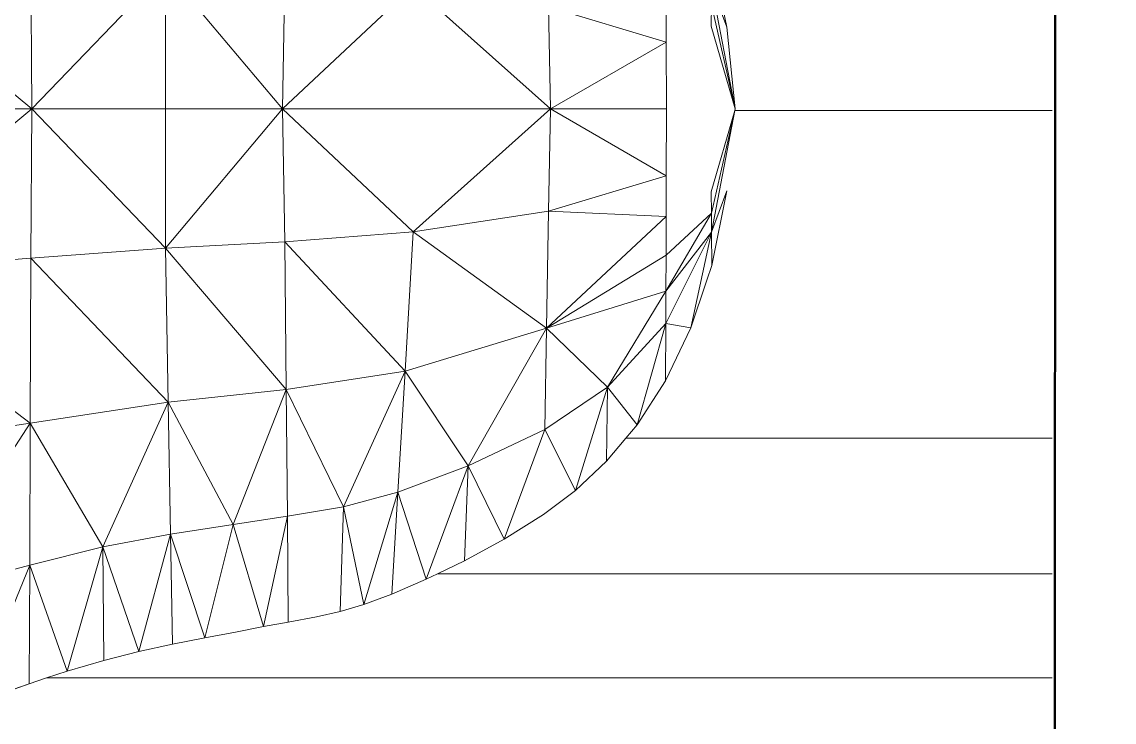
# Model space of a CAD drawing. Header units: centimetres. Extents: x -48696 to 156237, y -5617 to 29024.
# Drawn here: x -13115.555 to -13112.224, y 14958.247 to 14960.383 of the extents above; entities that cross this region are included whole.
import ezdxf

# ---------------------------------------------------------------- set-up
doc = ezdxf.new("R2010")
doc.units = ezdxf.units.CM
doc.layers.add('Moveis', color=1, linetype='Continuous', lineweight=9)
doc.layers.add('Parede Baixa', color=5, linetype='Continuous', lineweight=50)
doc.layers.add('Piso', color=55, linetype='Continuous')

# ---------------------------------------------------------------- blocks, each defined once
blk = doc.blocks.new('o')
at = {"layer": 'Moveis'}
for points in [[(12555.5235, 3260.1203), (12554.9582, 3259.6499), (12554.9611, 3260.0768)], [(12555.5235, 3259.6499), (12554.9582, 3259.6499), (12555.5235, 3260.1203)], [(12554.9611, 3260.0768), (12554.9582, 3259.6499), (12554.5757, 3260.0476)], [(12554.2411, 3259.6499), (12553.8673, 3260.0011), (12554.2343, 3260.0297)], [(12554.5757, 3260.0476), (12554.2411, 3259.6499), (12554.2343, 3260.0297)], [(12554.5757, 3259.6499), (12554.2411, 3259.6499), (12554.5757, 3260.0476)], [(12554.9582, 3259.6499), (12554.5757, 3259.6499), (12554.5757, 3260.0476)], [(12553.0147, 3260.0018), (12552.9473, 3259.6499), (12552.9707, 3259.8836)], [(12553.8673, 3260.0011), (12553.4754, 3259.6499), (12553.4806, 3259.9421)], [(12554.2411, 3259.6499), (12553.4754, 3259.6499), (12553.8673, 3260.0011)], [(12553.0154, 3259.8869), (12552.9473, 3259.6499), (12553.015, 3259.9474)], [(12553.4806, 3259.9421), (12553.144, 3259.8406), (12553.1444, 3259.9573)], [(12553.4806, 3259.9421), (12553.4754, 3259.6499), (12553.144, 3259.8406)], [(12553.4754, 3259.6499), (12553.1432, 3259.6499), (12553.144, 3259.8406)], [(12553.4754, 3259.6499), (12553.144, 3259.4591), (12553.1432, 3259.6499)], [(12553.4806, 3259.3576), (12553.144, 3259.4591), (12553.4754, 3259.6499)], [(12554.2411, 3259.6499), (12553.8673, 3259.2987), (12553.4754, 3259.6499)], [(12553.8673, 3259.2987), (12553.4806, 3259.3576), (12553.4754, 3259.6499)], [(12554.2411, 3259.6499), (12554.2343, 3259.27), (12553.8673, 3259.2987)], [(12554.5757, 3259.2521), (12554.2343, 3259.27), (12554.2411, 3259.6499)], [(12554.5757, 3259.2521), (12554.2411, 3259.6499), (12554.5757, 3259.6499)], [(12554.9582, 3259.6499), (12554.5757, 3259.2521), (12554.5757, 3259.6499)], [(12554.9611, 3259.2229), (12554.5757, 3259.2521), (12554.9582, 3259.6499)], [(12555.5235, 3259.1794), (12554.9611, 3259.2229), (12554.9582, 3259.6499)], [(12555.5235, 3259.1794), (12554.9582, 3259.6499), (12555.5235, 3259.6499)], [(12553.0154, 3259.4128), (12553.015, 3259.3523), (12552.9482, 3259.6459)], [(12553.4806, 3259.3576), (12553.1444, 3259.3424), (12553.144, 3259.4591)], [(12553.1453, 3259.1288), (12553.0147, 3259.2979), (12553.015, 3259.3523)], [(12553.1453, 3259.1288), (12553.015, 3259.3523), (12553.1449, 3259.2316)], [(12553.4863, 3259.0228), (12553.1444, 3259.3424), (12553.4806, 3259.3576)], [(12553.4863, 3259.0228), (12553.1449, 3259.2316), (12553.1444, 3259.3424)], [(12553.8673, 3259.2987), (12553.4863, 3259.0228), (12553.4806, 3259.3576)], [(12553.1457, 3259.036), (12553.0739, 3259.0236), (12553.0147, 3259.2979)], [(12553.1457, 3259.036), (12553.0147, 3259.2979), (12553.1453, 3259.1288)], [(12553.8909, 3258.9003), (12553.4863, 3259.0228), (12553.8673, 3259.2987)], [(12554.2343, 3259.27), (12553.8909, 3258.9003), (12553.8673, 3259.2987)], [(12554.2343, 3259.27), (12554.2306, 3258.8479), (12553.8909, 3258.9003)], [(12554.5757, 3259.2521), (12554.2306, 3258.8479), (12554.2343, 3259.27)], [(12554.5757, 3259.2521), (12554.5679, 3258.8119), (12554.2306, 3258.8479)], [(12554.9611, 3259.2229), (12554.5679, 3258.8119), (12554.5757, 3259.2521)], [(12553.4863, 3259.0228), (12553.1453, 3259.1288), (12553.1449, 3259.2316)], [(12554.9627, 3258.7512), (12554.5679, 3258.8119), (12554.9611, 3259.2229)], [(12555.5235, 3259.1794), (12554.9627, 3258.7512), (12554.9611, 3259.2229)], [(12555.5727, 3258.6586), (12554.9627, 3258.7512), (12555.5235, 3259.1794)], [(12553.4863, 3259.0228), (12553.3123, 3258.8548), (12553.1453, 3259.1288)], [(12553.3123, 3258.8548), (12553.1457, 3259.036), (12553.1453, 3259.1288)], [(12553.2278, 3258.7466), (12553.1464, 3258.8725), (12553.1457, 3259.036)], [(12553.3123, 3258.8548), (12553.2278, 3258.7466), (12553.1457, 3259.036)], [(12553.4913, 3258.7331), (12553.3123, 3258.8548), (12553.4863, 3259.0228)], [(12553.7102, 3258.6291), (12553.4913, 3258.7331), (12553.4863, 3259.0228)], [(12553.8909, 3258.9003), (12553.7102, 3258.6291), (12553.4863, 3259.0228)], [(12553.9113, 3258.5542), (12553.7102, 3258.6291), (12553.8909, 3258.9003)], [(12554.2306, 3258.8479), (12554.067, 3258.5122), (12553.8909, 3258.9003)], [(12554.067, 3258.5122), (12553.9113, 3258.5542), (12553.8909, 3258.9003)], [(12553.4913, 3258.7331), (12553.404, 3258.5593), (12553.3123, 3258.8548)], [(12553.404, 3258.5593), (12553.3147, 3258.6432), (12553.3123, 3258.8548)], [(12554.2306, 3258.8479), (12554.2274, 3258.4853), (12554.067, 3258.5122)], [(12554.3823, 3258.462), (12554.2274, 3258.4853), (12554.2306, 3258.8479)], [(12554.5679, 3258.8119), (12554.3823, 3258.462), (12554.2306, 3258.8479)], [(12554.5679, 3258.8119), (12554.5612, 3258.4341), (12554.3823, 3258.462)], [(12554.7549, 3258.3976), (12554.5612, 3258.4341), (12554.5679, 3258.8119)], [(12554.9627, 3258.7512), (12554.7549, 3258.3976), (12554.5679, 3258.8119)], [(12554.964, 3258.3453), (12554.7549, 3258.3976), (12554.9627, 3258.7512)], [(12555.5727, 3258.6586), (12555.2809, 3258.2606), (12554.9627, 3258.7512)], [(12555.2809, 3258.2606), (12554.964, 3258.3453), (12554.9627, 3258.7512)], [(12553.7102, 3258.6291), (12553.6074, 3258.4201), (12553.4913, 3258.7331)], [(12553.7212, 3258.3581), (12553.6074, 3258.4201), (12553.7102, 3258.6291)], [(12553.9113, 3258.5542), (12553.8305, 3258.3051), (12553.7102, 3258.6291)], [(12553.9286, 3258.2628), (12553.8305, 3258.3051), (12553.9113, 3258.5542)], [(12554.0092, 3258.2327), (12553.9286, 3258.2628), (12553.9113, 3258.5542)], [(12554.067, 3258.5122), (12554.0092, 3258.2327), (12553.9113, 3258.5542)], [(12554.0769, 3258.2127), (12554.0092, 3258.2327), (12554.067, 3258.5122)], [(12554.2954, 3258.1695), (12554.2248, 3258.1827), (12554.2274, 3258.4853)], [(12554.3823, 3258.462), (12554.2954, 3258.1695), (12554.2274, 3258.4853)], [(12554.5612, 3258.4341), (12554.4636, 3258.1373), (12554.3823, 3258.462)], [(12554.5612, 3258.4341), (12554.5556, 3258.119), (12554.4636, 3258.1373)], [(12554.6519, 3258.098), (12554.5556, 3258.119), (12554.5612, 3258.4341)], [(12554.7549, 3258.3976), (12554.6519, 3258.098), (12554.5612, 3258.4341)], [(12554.7549, 3258.3976), (12554.7523, 3258.073), (12554.6519, 3258.098)], [(12554.8567, 3258.0426), (12554.7523, 3258.073), (12554.7549, 3258.3976)], [(12554.964, 3258.3453), (12554.8567, 3258.0426), (12554.7549, 3258.3976)], [(12555.1252, 3257.9503), (12554.9651, 3258.0063), (12554.964, 3258.3453)], [(12555.2809, 3258.2606), (12555.1252, 3257.9503), (12554.964, 3258.3453)]]:
    blk.add_3dface(points, dxfattribs=at)
for points, invisible_edges in [([(12552.0413, 3259.6459), (12553.0141, 3260.0972), (12552.9707, 3259.8836)], 13), ([(12552.0413, 3259.6459), (12552.9707, 3259.8836), (12552.9473, 3259.6499)], 13), ([(12552.9482, 3259.6459), (12552.0413, 3259.6459), (12552.9473, 3259.6499)], 2), ([(12553.0281, 3259.1608), (12552.0413, 3259.6459), (12553.0141, 3259.2026)], 3), ([(12553.0141, 3259.2026), (12552.0413, 3259.6459), (12552.9707, 3259.4161)], 3), ([(12552.9707, 3259.4161), (12552.0413, 3259.6459), (12552.9482, 3259.6459)], 13), ([(12553.0147, 3259.2979), (12552.9707, 3259.4161), (12552.9482, 3259.6459)], 2), ([(12553.0147, 3259.2979), (12553.0281, 3259.1608), (12553.0141, 3259.2026)], 1), ([(12553.0281, 3259.1608), (12553.0147, 3259.2979), (12553.0739, 3259.0236)], 1), ([(12552.0413, 3258.7088), (12553.0281, 3259.1608), (12553.0739, 3259.0236)], 13), ([(12552.0413, 3258.7088), (12553.0739, 3259.0236), (12553.1464, 3258.8725)], 13), ([(12552.0413, 3258.7088), (12553.1464, 3258.8725), (12553.2278, 3258.7466)], 13), ([(12552.0413, 3258.7088), (12553.2278, 3258.7466), (12553.2596, 3258.7088)], 1), ([(12553.4913, 3258.7331), (12553.4955, 3258.4901), (12553.404, 3258.5593)], 1), ([(12553.4955, 3258.4901), (12553.4913, 3258.7331), (12553.6074, 3258.4201)], 1), ([(12552.0413, 3258.3206), (12553.2596, 3258.7088), (12553.3147, 3258.6432)], 13), ([(12552.0413, 3258.3206), (12553.3147, 3258.6432), (12553.404, 3258.5593)], 13), ([(12553.7102, 3258.6291), (12553.7985, 3258.3206), (12553.7212, 3258.3581)], 1), ([(12553.7985, 3258.3206), (12553.7102, 3258.6291), (12553.8305, 3258.3051)], 1), ([(12552.0413, 3258.3206), (12553.404, 3258.5593), (12553.4955, 3258.4901)], 13), ([(12554.2274, 3258.4853), (12554.0769, 3258.2127), (12554.067, 3258.5122)], 1), ([(12552.0413, 3258.3206), (12553.4955, 3258.4901), (12553.6074, 3258.4201)], 13), ([(12554.0769, 3258.2127), (12554.2274, 3258.4853), (12554.1444, 3258.1978)], 3), ([(12554.1444, 3258.1978), (12554.2274, 3258.4853), (12554.2248, 3258.1827)], 1), ([(12554.3823, 3258.462), (12554.3761, 3258.1542), (12554.2954, 3258.1695)], 1), ([(12554.3761, 3258.1542), (12554.3823, 3258.462), (12554.4636, 3258.1373)], 1), ([(12552.0413, 3258.3206), (12553.6074, 3258.4201), (12553.7212, 3258.3581)], 13), ([(12552.0413, 3258.3206), (12553.7212, 3258.3581), (12553.7985, 3258.3206)], 1), ([(12554.964, 3258.3453), (12554.916, 3258.0228), (12554.8567, 3258.0426)], 1), ([(12554.916, 3258.0228), (12554.964, 3258.3453), (12554.9651, 3258.0063)], 1), ([(12552.0413, 3258.0228), (12553.7985, 3258.3206), (12553.8305, 3258.3051)], 13), ([(12552.0413, 3258.0228), (12553.8305, 3258.3051), (12553.9286, 3258.2628)], 13), ([(12552.0413, 3258.0228), (12553.9286, 3258.2628), (12554.0092, 3258.2327)], 13), ([(12552.0413, 3258.0228), (12554.0092, 3258.2327), (12554.0769, 3258.2127)], 13), ([(12552.0413, 3258.0228), (12554.0769, 3258.2127), (12554.916, 3258.0228)], 3), ([(12554.916, 3258.0228), (12554.0769, 3258.2127), (12554.1444, 3258.1978)], 13), ([(12554.916, 3258.0228), (12554.1444, 3258.1978), (12554.2248, 3258.1827)], 13), ([(12554.916, 3258.0228), (12554.2248, 3258.1827), (12554.2954, 3258.1695)], 13), ([(12554.916, 3258.0228), (12554.2954, 3258.1695), (12554.3761, 3258.1542)], 13), ([(12554.916, 3258.0228), (12554.3761, 3258.1542), (12554.4636, 3258.1373)], 13), ([(12554.916, 3258.0228), (12554.4636, 3258.1373), (12554.5556, 3258.119)], 13), ([(12554.916, 3258.0228), (12554.5556, 3258.119), (12554.6519, 3258.098)], 13), ([(12554.916, 3258.0228), (12554.6519, 3258.098), (12554.7523, 3258.073)], 13), ([(12554.916, 3258.0228), (12554.7523, 3258.073), (12554.8567, 3258.0426)], 1), ([(12555.1252, 3257.9503), (12554.916, 3258.0228), (12554.9651, 3258.0063)], 1), ([(12552.0413, 3257.8355), (12555.1252, 3257.9503), (12555.2938, 3257.8971)], 13)]:
    blk.add_3dface(points, dxfattribs=dict(at, invisible_edges=invisible_edges))

msp = doc.modelspace()

# ---------------------------------------------------------------- hatches: boundary and pattern name
at = {"layer": 'Piso'}
h = msp.add_hatch(dxfattribs=at)
h.set_pattern_fill('ANSI37', color=256, scale=13.333333, angle=45)
h.set_pattern_definition([(90, (5480.73, -3367.213), (-42.33333, 2e-14), []), (180, (5480.73, -3367.213), (-2e-14, -42.33333), [])])
edge = h.paths.add_edge_path()
edge.add_line((-13112.27883, 14966.12626), (-13272.4193, 14965.99705))
edge.add_line((-13272.4193, 14965.99705), (-13272.48992, 14904.49717))
edge.add_line((-13272.48992, 14904.49717), (-13270.4618, 14904.49484))
edge.add_line((-13270.4618, 14904.49484), (-13270.47101, 14896.47077))
edge.add_line((-13270.47101, 14896.47077), (-13275.47098, 14896.50059))
edge.add_line((-13275.47098, 14896.50059), (-13275.51541, 14815.0006))
edge.add_line((-13275.51541, 14815.0006), (-13275.51598, 14814.5006))
edge.add_line((-13275.51598, 14814.5006), (-13272.51598, 14814.49715))
edge.add_line((-13272.51598, 14814.49715), (-13272.51254, 14817.49715))
edge.add_line((-13272.51254, 14817.49715), (-13200.01258, 14817.4139))
edge.add_line((-13200.01258, 14817.4139), (-13200.00857, 14820.9139))
edge.add_line((-13200.00857, 14820.9139), (-13203.02936, 14821.00084))
edge.add_line((-13203.02936, 14821.00084), (-13203.02936, 14826.64984))
edge.add_line((-13203.02936, 14826.64984), (-13195.04233, 14826.64984))
edge.add_line((-13195.04233, 14826.64984), (-13194.69722, 14826.17562))
edge.add_line((-13194.69722, 14826.17562), (-13194.69722, 14820.72743))
edge.add_line((-13194.69722, 14820.72743), (-13197.50857, 14820.91103))
edge.add_line((-13197.50857, 14820.91103), (-13197.50857, 14817.41103))
edge.add_line((-13197.50857, 14817.41103), (-13193.51254, 14817.49715))
edge.add_line((-13193.51254, 14817.49715), (-13193.51603, 14814.40644))
edge.add_line((-13193.51603, 14814.40644), (-13197.51603, 14814.41104))
edge.add_line((-13197.51603, 14814.41104), (-13197.52005, 14810.91104))
edge.add_line((-13197.52005, 14810.91104), (-13194.77861, 14810.92106))
edge.add_line((-13194.77861, 14810.92106), (-13195.0235, 14807.90817))
edge.add_line((-13195.0235, 14807.90817), (-13195.0235, 14805.27944))
edge.add_line((-13195.0235, 14805.27944), (-13202.75502, 14805.27944))
edge.add_line((-13202.75502, 14805.27944), (-13202.52349, 14807.91678))
edge.add_line((-13202.52349, 14807.91678), (-13202.52349, 14811.16128))
edge.add_line((-13202.52349, 14811.16128), (-13200.02005, 14810.91391))
edge.add_line((-13200.02005, 14810.91391), (-13200.01603, 14814.41391))
edge.add_line((-13200.01603, 14814.41391), (-13270.51598, 14814.49486))
edge.add_line((-13270.51598, 14814.49486), (-13270.52747, 14804.49486))
edge.add_line((-13270.52747, 14804.49486), (-13272.52323, 14804.49603))
edge.add_line((-13272.52323, 14804.49603), (-13272.5241, 14802.99716))
edge.add_line((-13272.5241, 14802.99716), (-13162.59795, 14802.9494))
edge.add_line((-13162.59795, 14802.9494), (-13162.55094, 14883.55448))
edge.add_line((-13162.55094, 14883.55448), (-13116.64917, 14883.55448))
edge.add_line((-13116.64917, 14883.55448), (-13116.73656, 14885.49701))
edge.add_line((-13116.73656, 14885.49701), (-13118.37128, 14886.24121))
edge.add_line((-13118.37128, 14886.24121), (-13118.1401, 14904.04512))
edge.add_line((-13118.1401, 14904.04512), (-13114.07112, 14903.99228))
edge.add_line((-13114.07112, 14903.99228), (-13115.07267, 14899.40773))
edge.add_line((-13115.07267, 14899.40773), (-13116.64917, 14887.88219))
edge.add_line((-13116.64917, 14887.88219), (-13112.4454, 14887.88219))
edge.add_line((-13112.4454, 14887.88219), (-13112.42742, 14918.7052))
edge.add_line((-13112.42742, 14918.7052), (-13116.83725, 14918.7052))
edge.add_line((-13116.83725, 14918.7052), (-13116.83725, 14920.98828))
edge.add_line((-13116.83725, 14920.98828), (-13119.78321, 14920.98828))
edge.add_line((-13119.78321, 14920.98828), (-13119.78321, 14905.57276))
edge.add_line((-13119.78321, 14905.57276), (-13171.42697, 14903.92764))
edge.add_line((-13171.42697, 14903.92764), (-13177.24846, 14909.2016))
edge.add_line((-13177.24846, 14909.2016), (-13179.00828, 14917.45056))
edge.add_line((-13179.00828, 14917.45056), (-13179.00828, 14943.27933))
edge.add_line((-13179.00828, 14943.27933), (-13165.87634, 14947.20099))
edge.add_line((-13165.87634, 14947.20099), (-13119.78321, 14944.5309))
edge.add_line((-13119.78321, 14944.5309), (-13119.78321, 14927.16173))
edge.add_line((-13119.78321, 14927.16173), (-13117.64657, 14927.25922))
edge.add_line((-13117.64657, 14927.25922), (-13117.62808, 14929.15323))
edge.add_line((-13117.62808, 14929.15323), (-13115.51654, 14929.13262))
edge.add_line((-13115.51654, 14929.13262), (-13115.49837, 14931.76168))
edge.add_line((-13115.49837, 14931.76168), (-13112.42028, 14930.96295))
edge.add_line((-13112.42028, 14930.96295), (-13112.40882, 14950.60701))
edge.add_line((-13112.40882, 14950.60701), (-13117.33909, 14950.60989))
edge.add_line((-13117.33909, 14950.60989), (-13117.33969, 14949.59005))
edge.add_line((-13117.33969, 14949.59005), (-13119.48214, 14950.17886))
edge.add_line((-13119.48214, 14950.17886), (-13122.16099, 14957.18952))
edge.add_line((-13122.16099, 14957.18952), (-13122.16099, 14964.22634))
edge.add_line((-13122.16099, 14964.22634), (-13112.40088, 14964.22064))
edge.add_line((-13112.40088, 14964.22064), (-13112.39977, 14966.12616))

# ---------------------------------------------------------------- linework, layer by layer
at = {"layer": 'Parede Baixa'}
msp.add_line((-13112.49497, 14802.90382), (-13112.22362, 15268.13062), dxfattribs=at)

# ---------------------------------------------------------------- block references
at = {"layer": 'Parede Baixa', "xscale": -1.066666666666667, "yscale": 1.066666666666667, "zscale": 1.066666666666667}
msp.add_blockref('o', (276.431, 11483.15743), dxfattribs=at)

doc.saveas('drawing.dxf')
